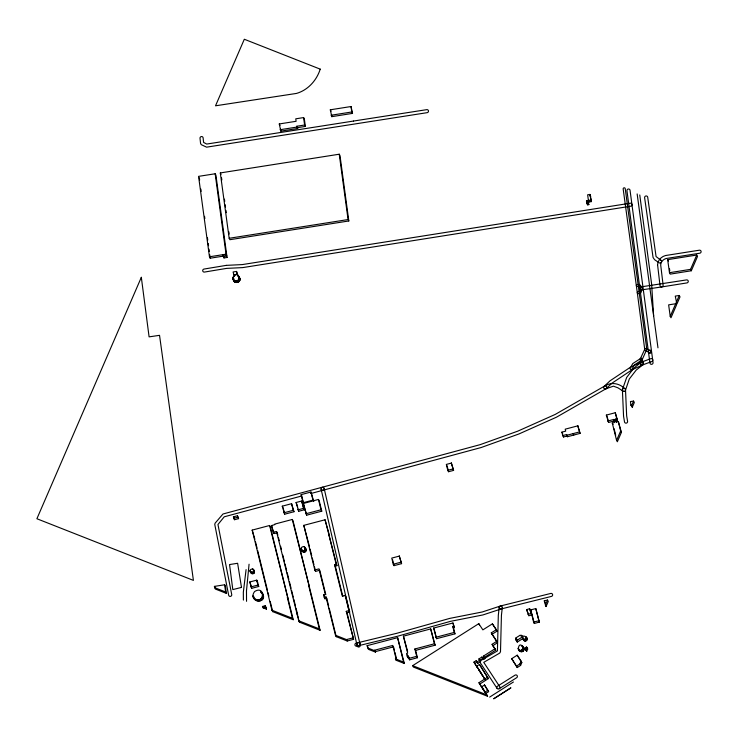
<?xml version="1.0" encoding="UTF-8"?>
<svg xmlns="http://www.w3.org/2000/svg" width="738" height="738" viewBox="0 0 738 738"><rect width="100%" height="100%" fill="white"/><g stroke="black" fill="none" stroke-linecap="round" stroke-linejoin="round"><path stroke-width="1.11" d="M232.839 277.894C239.684 290.274 241.538 266.012 232.839 277.894L233.586 279.536M523.279 648.139C518.316 637.604 515.521 657.327 523.279 648.139L524.035 649.551C523.482 653.019 518.334 652.051 518.168 648.72M524.035 649.551L522.827 646.313M233.097 279.315C233.918 285.597 243.356 281.012 238.789 276.898M249.066 564.21L246.483 590.787L246.538 601.322M301.252 549.662C305.495 554.515 306.879 543.721 301.621 547.338C298.438 552.799 309.388 553.712 305.274 547.836M499.202 607.365L498.325 615.234L497.412 650.925L480.798 660.556L480.244 662.715L497.043 688.323A1.568 1.513 -28.2 0 0 499.183 688.739L516.637 677.724A1.568 1.513 -28.2 0 0 517.154 675.611A1.568 1.513 -28.2 0 0 515.013 675.169L497.541 686.192A1.568 1.513 -28.2 0 0 497.034 688.305M502.292 607.614L501.434 615.289L500.493 651.783L499.7 653.093L483.75 662.346L499.672 686.617A1.568 1.513 -28.2 0 1 499.183 688.739M246.086 569.616L243.337 592.208L243.392 600.086M302.008 551.074L301.925 549.533M251.335 573.306C246.981 569.395 254.444 566.719 254.509 571.996C254.472 574.57 250.173 574.118 250.846 571.563M254.287 598.426C264.591 605.686 265.449 584.625 254.582 591.553C246.695 602.503 269.721 604.948 261.935 592.227M522.753 638.471L523.141 639.126C532.873 639.837 518.731 630.981 523.897 640.538C526.563 642.697 528.556 638.047 525.843 636.488M250.154 571.267C250.846 573.066 253.734 572.467 253.752 570.585M523.897 640.538L523.602 638.499M622.485 389.424L626.691 377.404L633.831 368.151L640.962 362.395M625.437 390.328L629.311 379L636.174 370.107L642.89 364.747M642.42 288.687L640.898 292.737L638.471 293.65A1.042 1.006 -28.2 0 1 637.309 292.801L623.176 188.974A1.042 1.006 -28.2 0 1 624.071 187.821A1.042 1.006 -28.2 0 1 625.234 188.67L646.811 349.305L642.18 359.674M517.237 667.539L516.48 666.128L519.856 663.979L521.056 661.183L517.2 655.187L511.692 658.693L517.237 667.539L520.613 665.39L521.812 662.595L521.056 661.183M526.692 651.322L525.936 649.91L526.932 647.613L526.526 646.995L524.773 648.13L526.692 651.322L527.688 649.025L526.932 647.613M539.266 622.254L535.797 608.601L530.742 609.865L533.583 622.069L534.34 623.481L539.358 622.051L535.797 608.601M545.308 605.132L547.522 600.022L544.275 600.852L546.065 606.544L548.279 601.433L547.522 600.022M618.315 421.518L621.414 432.357L617.337 441.776L616.581 440.365L620.658 430.946L618.315 421.518L616.045 422.118L615.317 419.156L616.774 418.769L617.531 420.18L616.073 420.568L615.317 419.156M632.3 407.191L631.543 405.78L633.573 401.075L630.437 401.583L630.925 405.097L632.3 407.191L634.329 402.487L633.573 401.075M670.224 316.362L675.685 303.742L668.637 304.868L670.224 316.362L670.98 317.774L676.442 305.154L675.685 303.742M676.146 302.663L679.255 295.477L675.261 296.113L676.903 304.074L680.012 296.888L679.255 295.477M691.312 270.763L690.556 269.352L696.755 255.034L667.678 259.656L669.467 272.709L670.224 274.121L691.312 270.763L697.511 256.446L696.755 255.034M640.298 358.871L644.717 349.332L637.309 292.801A1.042 1.006 -28.2 0 1 638.213 291.639L639.173 291.501L640.473 288.023A1.042 1.006 -28.2 0 1 641.977 287.469A1.042 1.006 -28.2 0 1 642.226 289.01A1.042 1.006 -28.2 0 1 640.63 289.001L638.453 286.335L637.586 286.492A1.042 1.006 -28.2 0 1 636.405 285.671A1.042 1.006 -28.2 0 1 637.263 284.49L639.717 284.573L642.263 287.709M604.164 386.371L610.086 380.79L630.335 367.293L641.294 362.192M606.295 388.539L611.894 383.234L631.959 369.849L642.558 364.95M479.718 660.169L480.475 661.58L477.8 663.37L477.043 661.958L479.718 660.169L478.925 658.942L481.932 657.032L483.381 659.523L484.783 658.674L483.39 656.137L494.958 648.776L492.089 644.311L496.757 641.276L491.305 632.844L496.323 629.698L492.394 623.85L482.864 629.865L478.787 623.656L412.653 665.658L413.409 667.069L487.578 696.285L478.98 682.705L484.728 679.015L485.484 680.427L479.737 684.117L478.98 682.705M640.676 358.428L632.734 363.603L630.28 368.096A1.042 1.006 -28.2 0 0 630.732 369.452A1.042 1.006 -28.2 0 0 632.125 368.963L634.09 365.135L641.792 360.116M484.783 658.674L484.146 657.549L495.715 650.187L492.846 645.722L497.513 642.687L496.757 641.276M477.108 667.281L473.953 662.115L476.222 660.658L477.043 661.958M474.709 663.527L476.979 662.069L476.222 660.658M493.833 698.748L510.908 687.825L493.777 698.729M516.738 639.274L515.982 637.863L520.272 635.132L520.751 635.879L521.628 635.317L522.587 636.802L516.526 640.658L517.283 642.069L523.343 638.213M484.506 685.03L481.822 686.746L485.927 693.36L488.621 691.644L484.506 685.03L488.621 691.644M487.864 690.233L485.17 691.949L485.927 693.36M489.654 697.106L513.427 682.004M480.475 661.58L479.682 660.353L482.689 658.444L481.932 657.032M517.218 640.021L516.332 640.575L515.576 639.163L516.452 638.61L515.982 637.863M476.748 666.137L479.451 664.431L488.353 678.609L485.65 680.316L476.748 666.137L477.504 667.549M484.894 678.905L487.597 677.198M497.513 642.687L492.061 634.256L497.08 631.11L496.323 629.698M482.624 658.111L484.027 657.263L483.39 656.137M604.477 386.14L555.207 414.433L517.762 431.158L480.217 444.636L222.987 513.999L215.09 523.205L214.767 524.469L228.66 595.215A1.568 1.513 -28.2 0 0 230.487 596.378A1.568 1.513 -28.2 0 0 231.723 594.551L217.959 524.506L224.232 516.803L301.907 495.927M605.99 388.769L556.507 417.173L518.934 433.962L481.158 447.523L310.79 493.547M604.699 386.039C611.396 381.758 619.145 383.234 624.846 388.594M605.769 388.871L613.389 386.159L617.918 387.81L623.075 391.158M641.414 362.146L650.713 358.705A1.568 1.513 -28.2 0 1 652.696 359.581A1.568 1.513 -28.2 0 1 651.737 361.555L642.438 364.996M500.29 606.046L482.301 611.968L449.737 618.398L396.804 633.296L356.103 643.158A1.568 1.513 -28.2 0 0 354.96 645.04A1.568 1.513 -28.2 0 0 356.841 646.11L397.561 636.239L450.457 621.35L482.929 614.938L501.203 608.933M271.547 525.567L274.84 524.58L274.794 524.091L292.285 519.469L293.041 520.88L320.098 630.298L299.49 622.18L298.733 620.769L276.529 531.554L273.226 532.116L271.547 525.567L273.983 533.528L277.285 532.965L277.829 535.179M526.646 609.606L529.653 608.712L531.775 614.902L528.759 615.806L526.646 609.606L527.947 612.937M528.002 614.394L531.019 613.49L531.775 614.902M399.295 556.101L391.749 558.103L393.271 564.238L394.027 565.649L401.583 563.648L399.295 556.101L401.583 563.648M336.934 565.677L336.177 564.266L334.545 564.699L335.301 566.111L336.934 565.677L325.061 519.773L303.816 525.355L314.822 569.957L319 568.86L325.338 594.431L323.631 594.883L324.259 597.402L325.993 596.941L326.75 598.352L328.65 606.009M324.259 597.402L325.015 598.813L326.75 598.352M346.26 611.332L348.917 610.621L349.674 612.033L347.017 612.743L346.26 611.332L353.594 639.32L347.238 640.999L336.233 636.663L335.476 635.252L325.993 596.941M415.614 650.39L417.45 657.733L409.599 659.827L409 657.447L408.013 657.715L407.256 656.303L406.546 653.462L407.662 653.176L403.418 636.165L430.697 628.914L435.162 645.187L415.614 650.39L414.857 648.979L434.405 643.785L435.162 645.187M407.256 656.303L408.243 656.036L408.843 658.416L416.693 656.322L417.45 657.733M313.742 501.536L312.986 500.124L303.161 502.726L301.15 494.626L310.975 492.025L313.484 500.53M607.817 421.038L613.785 419.461L614.542 420.872L608.573 422.45L606.341 415.088L615.28 412.726L617.531 420.18M577.808 425.844L565.207 429.175L565.695 431.14L561.913 432.136L562.762 435.568L563.518 436.979L567.301 435.983L567.485 436.721L580.077 433.391L577.808 425.844L580.077 433.391M282.267 506.157L291.593 503.694L293.992 511.729L284.674 514.202L282.267 506.157L283.023 507.569M296.123 502.495L301.667 501.028L304.25 509.801L298.706 511.268L296.123 502.495L297.663 507.061M451.37 463.086L446.333 464.423L447.791 470.309L448.547 471.72L453.584 470.392L451.37 463.086L453.584 470.392M303.346 503.464L318.456 499.46L319.213 500.871L321.768 511.185L306.657 515.179L303.346 503.464L306.657 515.179M562.762 435.568L566.544 434.571L567.301 435.983M616.581 440.365L612.291 423.049L614.533 422.459L613.785 419.461M566.544 434.571L566.729 435.309L579.321 431.979M283.918 512.79L293.235 510.318L293.992 511.729M297.949 509.857L303.493 508.39L304.25 509.801M447.791 470.309L452.828 468.981M305.901 513.768L321.012 509.774L321.768 511.185M252.193 530.096L269.591 525.502L270.348 526.914L293.226 619.717L272.709 611.636L271.953 610.225L252.193 530.096L254.878 539.303M393.271 564.238L400.826 562.236M335.476 635.252L346.482 639.588L352.838 637.909M233.789 518.297L237.83 517.237L238.586 518.648L234.546 519.709L233.789 518.297L233.42 516.821L237.47 515.77L238.586 518.648M249.702 582.005L256.759 580.142L258.724 586.47L251.676 588.324L249.702 582.005L250.459 583.417M250.92 586.913L257.968 585.059L258.724 586.47M314.822 569.957L315.578 571.369L319.757 570.271L325.827 594.736M262.433 606.47L265.237 605.732L266.501 609.191L263.189 607.881L262.433 606.47L265.745 607.78L266.501 609.191M263.189 607.881L265.994 607.143M349.674 612.033L345.91 596.802L345.153 595.4L342.331 596.138L334.545 564.699M453.51 627.826L454.986 633.841L436.573 638.684L433.547 628.084L452.957 622.983L454.488 627.568L453.51 627.826L452.754 626.414L453.732 626.156L454.488 627.568M396.066 658.693L392.8 645.436L374.664 650.196L375.559 652.152L368.419 649.339L367.109 645.667L397.607 637.669L404.35 663.499L396.177 660.279L395.42 658.868L396.066 658.693L396.823 660.104L396.177 660.279M375.421 651.608L393.557 646.848L394.378 650.16M435.817 637.272L454.23 632.429L454.986 633.841M533.583 622.069L538.509 620.842M500.41 606.009L550.714 593.453A1.568 1.513 -28.2 0 1 552.596 594.514A1.568 1.513 -28.2 0 1 551.47 596.396L501.074 608.97M630.925 405.097L632.189 406.426M223.088 255.219L226.114 254.73L226.87 256.141L227.046 257.461L224.02 257.94L223.088 255.219L224.02 257.94M223.263 256.529L226.289 256.049L227.046 257.461M669.467 272.709L690.556 269.352M220.311 172.932L339.24 154.214L339.997 155.626L348.825 220.966L229.924 239.693L229.167 238.282L220.311 172.932L221.068 174.343M229.167 238.282L348.068 219.555L348.825 220.966M589.902 194.435L587.642 194.795L588.417 200.552L589.173 201.963L591.433 201.603L589.902 194.435L591.433 201.603M209.463 256.787L226.04 254.176L226.806 255.588L215.92 175.183L215.164 173.771L198.568 176.364L209.463 256.787L210.219 258.199L223.485 256.114M588.417 200.552L590.677 200.192M330.31 109.796L351.048 106.53L352.533 113.394L331.805 116.659L330.31 109.796L331.067 111.207M305.357 126.429L304.351 118.993L303.595 117.582L295.763 118.818L296.104 121.3L279.278 123.947L280.818 131.133L297.691 128.486L296.824 126.235L304.6 125.017L305.357 126.429L297.58 127.646M331.048 115.248L351.777 111.982L352.533 113.394M280.062 129.722L296.934 127.074L297.691 128.486M586.802 203.43L588.103 203.227L588.859 204.638L587.568 204.841L586.802 203.43L586.461 200.847L587.762 200.644L588.859 204.638M214.398 586.387L224.647 584.782L225.404 586.193L226.354 593.37L215.311 589.025L214.398 586.387L215.155 587.799M236.557 271.436L237.664 275.698L236.557 271.436L233.097 271.962L234.232 276.215M233.476 274.804L236.907 274.287M214.555 587.614L225.597 591.968L226.354 593.37M271.953 610.225L292.469 618.306L293.226 619.717M298.733 620.769L319.342 628.896L320.098 630.298M367.662 647.927L374.803 650.741L375.559 652.152M395.42 658.868L403.594 662.087L404.35 663.499M412.653 665.658L486.822 694.873M260.459 591.931L263.143 594.441M525.991 637.531L527.015 638.462M253.263 596.811L255.044 599.828M306.03 549.247L304.074 546.72M254.509 571.996L252.581 568.86M497.08 631.11L492.394 623.85M527.688 649.025L526.526 646.995M524.773 648.13L525.936 649.91M521.812 662.595L517.2 655.187M511.692 658.693L516.48 666.128M480.337 685.058L487.578 696.285M515.576 639.163L517.283 642.069M488.353 678.609L479.451 664.431M473.953 662.115L485.069 679.403M478.897 670.095L482.495 675.731M483.685 677.604L484.884 679.486M476.979 662.069L477.8 663.37M482.689 658.444L483.381 659.523M523.842 648.185L522.486 645.944M667.678 259.656L668.434 261.067M590.003 195.183L590.76 196.594M586.461 200.847L587.217 202.258M620.658 430.946L621.414 432.357M612.291 423.049L613.047 424.461M606.341 415.088L607.097 416.5M573.02 433.649L573.777 435.06M566.729 435.309L567.485 436.721M561.913 432.136L562.67 433.547M544.275 600.852L545.031 602.263M279.278 123.947L280.034 125.359M538.602 620.64L539.358 622.051M530.742 609.865L534.34 623.481M526.425 637.798L527.181 639.209M526.231 638.61L526.987 640.021M525.899 639.099L526.655 640.501M525.253 639.542L526.01 640.953M524.543 639.698L525.299 641.11M521.628 635.317L522.384 636.728M523.832 639.578L524.589 640.99M522.661 637.844L523.417 639.256M523.307 647.687L524.063 649.099M521.646 645.427L522.403 646.839M523.113 648.748L523.869 650.16M522.799 649.302L523.556 650.713M522.504 649.661L523.26 651.073M522.07 650.003L522.827 651.414M521.572 650.252L522.329 651.663M520.585 650.427L521.342 651.839M519.607 650.243L520.364 651.645M519.128 649.984L519.884 651.396M518.058 648.195L519.506 651.073M519.856 663.979L520.613 665.39M491.305 632.844L492.061 634.256M494.958 648.776L495.715 650.187M492.089 644.311L492.846 645.722M478.787 623.656L479.543 625.068M478.925 658.942L479.682 660.353M433.547 628.084L434.304 629.496M238.586 276.03L239.859 278.429M238.291 275.698L239.047 277.11M239.186 277.35L239.979 279.093M239.232 277.912L239.988 279.324M237.553 275.182L238.309 276.593M239.213 278.244L239.97 279.656M239.13 278.696L239.887 280.108M239.02 279.019L239.776 280.431M238.881 279.333L239.638 280.744M238.642 279.72L239.398 281.132M238.356 280.08L239.112 281.492M238.189 280.246L238.946 281.658M237.922 280.468L238.678 281.879M237.535 280.717L238.291 282.128M237.221 280.864L237.977 282.276M236.889 280.984L237.645 282.396M236.667 281.04L237.424 282.451M236.215 281.113L236.972 282.525M235.754 281.123L236.511 282.534M235.413 281.086L236.169 282.497M232.977 277.119L233.734 278.53M235.191 281.04L235.948 282.451M234.97 280.975L235.726 282.386M232.894 277.451L233.651 278.863M234.758 280.901L235.514 282.313M234.555 280.809L235.311 282.22M234.158 280.588L235.108 282.11M232.857 278.457L234.001 281.021M233.808 280.311L234.564 281.722M232.95 278.899L234.26 281.39M403.418 636.165L407.625 651.396M408.243 656.036L409 657.447M408.843 658.416L409.599 659.827M325.061 519.773L329.591 536M301.15 494.626L303.659 503.122M303.816 525.355L309.526 546.84M367.109 645.667L367.865 647.078M304.776 547.144L306.187 549.958M305.357 549.303L306.113 550.714M304.914 550.096L305.67 551.507M304.582 550.41L305.338 551.821M304.121 550.677L304.877 552.089M303.263 550.88L304.019 552.292M302.432 550.742L303.189 552.153M301.076 548.869L301.833 550.28M301.685 550.262L302.442 551.673M323.631 594.883L324.388 596.295M346.482 639.588L347.238 640.999M292.285 519.469L309.231 586.193M276.529 531.554L277.285 532.965M273.226 532.116L273.983 533.528M296.897 613.324L298.438 617.927M269.591 525.502L288.051 598.712M233.42 516.821L234.546 519.709M253.235 569.266L254.379 571.249M253.568 571.323L254.324 572.734M253.189 571.839L253.946 573.251M252.534 572.264L253.291 573.675M256.759 580.142L257.756 582.54M251.778 572.393L252.534 573.804M251.141 572.254L251.898 573.666M261.335 591.535L262.091 592.946M262.737 594.228L263.494 595.64M250.034 570.594L250.791 572.005M260.689 591.018L261.446 592.43M262.774 595.151L263.531 596.562M262.599 596.23L263.355 597.642M262.322 596.941L263.079 598.352M261.944 597.614L262.7 599.025M261.169 598.518L261.925 599.929M260.265 599.182L261.021 600.584M259.721 599.45L260.477 600.861M258.909 599.717L259.665 601.129M257.885 599.846L258.641 601.258M256.861 599.773L257.617 601.184M255.966 599.524L256.723 600.935M255.062 599.053L255.818 600.464M253.014 595.843L254.462 599.118M519.146 650.612L518.814 649.117M529.653 608.712L531.019 613.49M430.697 628.914L434.405 643.785M414.857 648.979L416.693 656.322M407.302 654.874L408.013 657.715M283.3 508.676L284.674 514.202M278.383 537.384L279.213 540.705M280.588 546.221L281.409 549.542M282.783 555.068L284.444 561.692M284.988 563.906L286.639 570.539M287.193 572.743L288.844 579.376M289.397 581.59L291.049 588.214M291.593 590.428L293.244 597.06M293.798 599.265L295.449 605.898M296.003 608.103L297.654 614.736M615.28 412.726L616.774 418.769M616.073 420.568L616.562 422.542M614.127 428.787L615.732 435.282M607.346 417.487L608.573 422.45M563.094 435.263L563.518 436.979M447.09 465.826L448.547 471.72M392.505 559.515L394.027 565.649M345.153 595.4L348.917 610.621M328.834 534.589L336.177 564.266M347.017 612.743L353.594 639.32M335.301 566.111L342.819 596.47M318.456 499.46L321.012 509.774M310.975 492.025L312.986 500.124M329.194 608.204L336.233 636.663M301.667 501.028L303.493 508.39M324.6 597.134L325.015 598.813M310.071 549.063L311.722 555.76M312.275 557.993L313.927 564.681M314.48 566.913L315.578 571.369M298.189 509.165L298.706 511.268M291.593 503.694L293.235 510.318M265.237 605.732L265.745 607.78M250.699 584.395L251.676 588.324M452.957 622.983L453.732 626.156M452.754 626.414L454.23 632.429M434.553 630.52L436.573 638.684M397.607 637.669L403.594 662.087M394.922 652.374L396.546 658.997M374.664 650.196L374.803 650.741M308.475 584.782L319.342 628.896M298.964 620.058L299.49 622.18M287.294 597.3L292.469 618.306M255.422 541.526L257.073 548.205M257.617 550.428L267.497 590.492M268.051 592.715L268.872 596.055M270.237 601.618L272.709 611.636M256.999 581.129L257.968 585.059M237.47 515.77L237.83 517.237M545.29 603.333L546.065 606.544M324.139 488.418L359.913 643.739M321.104 489.165L356.878 644.495M642.254 359.065A1.042 1.006 -28.2 0 1 640.879 360.236A1.042 1.006 -28.2 0 1 640.575 358.511A1.042 1.006 -28.2 0 1 642.254 359.065L642.955 363.382A1.042 1.006 -28.2 0 1 642.088 364.572A1.042 1.006 -28.2 0 1 640.907 363.76L640.215 359.452M631.433 405.014L631.543 405.78M669.477 268.678L669.781 270.855M657.973 347.829L637.152 193.928M588.915 200.044L589.173 201.963M351.048 106.53L351.777 111.982M339.24 154.214L348.068 219.555M331.51 114.473L331.805 116.659M303.595 117.582L304.6 125.017M296.824 126.235L296.934 127.074M280.56 129.205L280.818 131.133M221.529 177.72L221.834 179.971M224.426 199.131L224.739 201.382M225.191 204.758L225.496 207.018M225.957 210.395L226.262 212.645M228.854 231.806L229.167 234.057M215.164 173.771L226.04 254.176M199.325 177.775L199.629 180.035M200.856 189.103L201.16 191.363M204.537 216.289L204.841 218.549M207.452 237.811L207.756 240.071M208.217 243.475L208.531 245.736M208.983 249.14L209.297 251.4M209.758 254.804L210.219 258.199M639.763 194.952L651.626 284.195L653.628 315.956M587.762 200.644L588.103 203.227M587.328 203.116L587.568 204.841M226.114 254.73L226.289 256.049M224.647 584.782L225.597 591.968M625.51 389.765L626.654 415.854L627.586 421.343A1.568 1.513 -28.2 0 1 626.304 423.132A1.568 1.513 -28.2 0 1 624.514 421.924L623.555 416.158L622.402 389.987M253.734 596.341L253.771 597.254M359.692 643.232A5.286 5.111 -28.2 0 1 360.209 645.169A1.568 1.513 -28.2 0 1 358.982 646.995A1.568 1.513 -28.2 0 1 357.155 645.842A5.286 5.111 -28.2 0 1 356.869 643.859M657.576 264.748L660.03 285.643A1.568 1.513 -28.2 0 0 661.755 286.934L686.912 282.922A1.568 1.513 -28.2 0 0 688.25 281.169A1.568 1.513 -28.2 0 0 686.497 279.914L641.248 286.851A1.568 1.513 -28.2 0 0 639.901 288.586L649.947 363.004A1.568 1.513 -28.2 0 0 651.645 364.332A1.568 1.513 -28.2 0 0 653.047 362.626L630.04 190.275A1.568 1.513 -28.2 0 0 628.296 189.011A1.568 1.513 -28.2 0 0 626.959 190.764L639.901 288.595A1.568 1.513 -28.2 0 0 641.636 289.868L661.755 286.934A1.568 1.513 -28.2 0 0 663.121 285.2L660.685 264.868C660.796 261.815 663.296 259.287 666.146 258.512L699.762 253.208A1.568 1.513 -28.2 0 0 701.1 251.464A1.568 1.513 -28.2 0 0 699.356 250.2L665.556 255.523C661.349 256.547 657.742 260.32 657.576 264.748M320.227 69.141C316.703 80.35 307.986 90.11 296.51 93.422L215.524 105.802L244.315 39.252L320.227 69.141M141.327 277.322L36.9 518.74L193.411 580.391L159.537 335.329L149.094 336.86L141.327 277.322M241.483 587.411L232.811 589.597L229.546 564.561L237.627 563.279L241.483 587.411M353.447 121.06L206.714 144.067L203.596 142.397L203.107 137.868A1.568 1.513 -28.2 0 0 201.4 136.558A1.568 1.513 -28.2 0 0 200.016 138.274L200.588 143.569L201.354 144.713L206.594 147.166L427.136 112.665A1.568 1.513 -28.2 0 0 428.474 110.912A1.568 1.513 -28.2 0 0 426.73 109.648L353.465 121.06M226.271 265.366L204.039 269.056A1.568 1.513 -28.2 0 0 202.719 270.818A1.568 1.513 -28.2 0 0 204.481 272.064L226.621 268.383L242.664 267.608L630.639 206.225A1.568 1.513 -28.2 0 0 631.996 204.491A1.568 1.513 -28.2 0 0 630.261 203.208L242.332 264.582L226.271 265.366M650.418 350.799L646.303 348.567A1.042 1.006 -28.2 0 0 644.883 348.982A1.042 1.006 -28.2 0 0 645.261 350.356L649.375 352.589A1.042 1.006 -28.2 0 0 650.796 352.183A1.042 1.006 -28.2 0 0 650.418 350.799M660.916 260.246L656.064 256.538L647.706 197.221A1.568 1.513 -28.2 0 0 645.962 195.967A1.568 1.513 -28.2 0 0 644.625 197.719L653.065 257.488L654.56 259.684L659.089 262.774A1.568 1.513 -28.2 0 0 661.257 262.368A1.568 1.513 -28.2 0 0 660.916 260.246M604.616 388.871A1.568 1.513 -28.2 0 0 606.774 387.238A1.568 1.513 -28.2 0 0 604.302 386.251A1.568 1.513 -28.2 0 0 604.616 388.871M641.765 365.098A1.568 1.513 -28.2 0 0 643.351 362.911A1.568 1.513 -28.2 0 0 640.667 362.709A1.568 1.513 -28.2 0 0 641.765 365.098M357.958 645.593A1.568 1.513 -28.2 0 0 359.913 643.711A1.568 1.513 -28.2 0 0 357.321 643.047A1.568 1.513 -28.2 0 0 357.958 645.593M322.183 490.272A1.568 1.513 -28.2 0 0 324.13 488.39A1.568 1.513 -28.2 0 0 321.547 487.717A1.568 1.513 -28.2 0 0 322.183 490.272M649.302 353.124A1.568 1.513 -28.2 0 0 651.442 351.454A1.568 1.513 -28.2 0 0 648.951 350.513A1.568 1.513 -28.2 0 0 649.302 353.124M500.401 608.988A1.568 1.513 -28.2 0 0 502.237 607.005A1.568 1.513 -28.2 0 0 499.608 606.479A1.568 1.513 -28.2 0 0 500.401 608.988M623.822 391.398A1.568 1.513 -28.2 0 0 625.372 389.194A1.568 1.513 -28.2 0 0 622.688 389.037A1.568 1.513 -28.2 0 0 623.822 391.398"/></g></svg>
